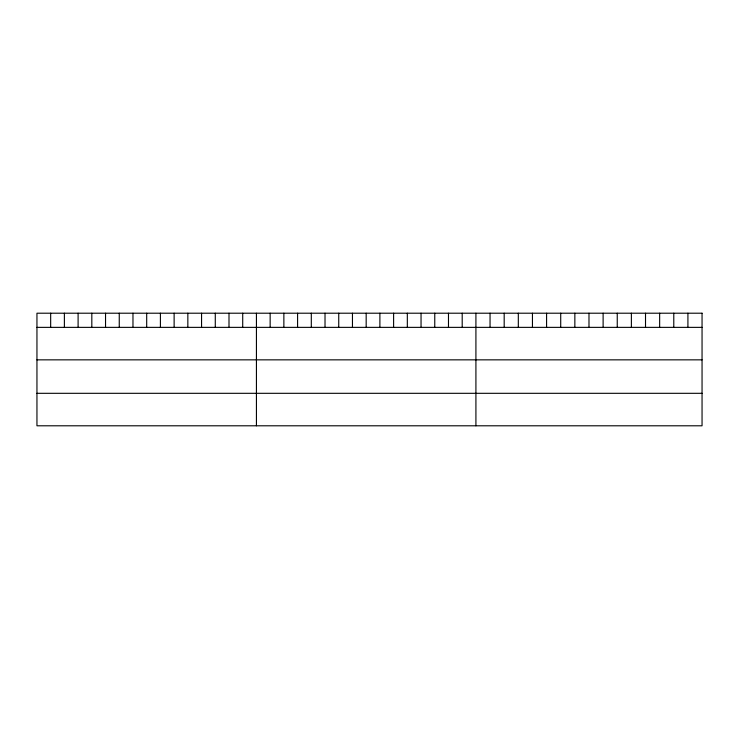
<?xml version="1.0" encoding="UTF-8"?>
<svg xmlns="http://www.w3.org/2000/svg" width="739" height="739" viewBox="0 0 739 739"><rect width="100%" height="100%" fill="white"/><g stroke="black" fill="none" stroke-linecap="round" stroke-linejoin="round"><path stroke-width="1.11" d="M36.95 327.368L702.05 327.368M36.95 359.847L702.05 359.847M36.95 393.314L702.05 393.314M687.917 313.207L687.917 327.368M673.783 313.207L673.783 327.368M659.65 313.207L659.65 327.368M645.516 313.207L645.516 327.368M631.383 313.207L631.383 327.368M617.25 313.207L617.25 327.368M603.116 313.207L603.116 327.368M588.983 313.207L588.983 327.368M574.85 313.207L574.85 327.368M560.716 313.207L560.716 327.368M546.583 313.207L546.583 327.368M532.449 313.207L532.449 327.368M518.316 313.207L518.316 327.368M504.183 313.207L504.183 327.368M490.049 313.207L490.049 327.368M475.916 313.207L475.916 425.793M462.198 313.207L462.198 327.368M448.481 313.207L448.481 327.368M434.763 313.207L434.763 327.368M421.045 313.207L421.045 327.368M407.328 313.207L407.328 327.368M393.61 313.207L393.61 327.368M379.892 313.207L379.892 327.368M366.174 313.207L366.174 327.368M352.457 313.207L352.457 327.368M338.739 313.207L338.739 327.368M325.021 313.207L325.021 327.368M311.304 313.207L311.304 327.368M297.586 313.207L297.586 327.368M283.868 313.207L283.868 327.368M270.151 313.207L270.151 327.368M256.433 313.207L256.433 425.793M242.715 313.207L242.715 327.368M228.998 313.207L228.998 327.368M215.28 313.207L215.28 327.368M201.562 313.207L201.562 327.368M187.845 313.207L187.845 327.368M174.127 313.207L174.127 327.368M160.409 313.207L160.409 327.368M146.691 313.207L146.691 327.368M132.974 313.207L132.974 327.368M119.256 313.207L119.256 327.368M105.538 313.207L105.538 327.368M91.821 313.207L91.821 327.368M78.103 313.207L78.103 327.368M64.385 313.207L64.385 327.368M50.668 313.207L50.668 327.368M702.05 313.207L36.95 313.207L36.95 425.793L702.05 425.793L702.05 313.207"/></g></svg>
